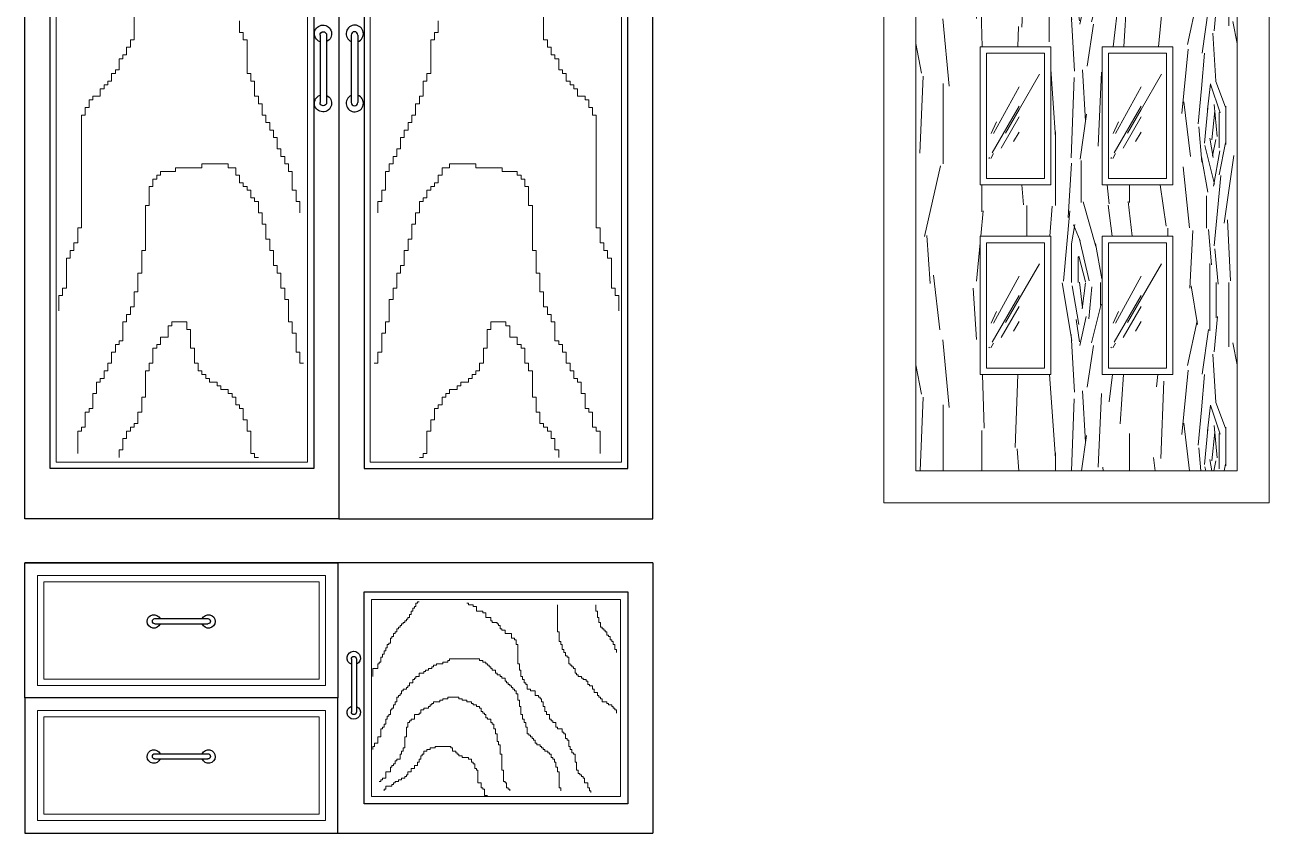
# Model space of a CAD drawing. Header units: millimetres. Extents: x -37049 to 129367, y 25385 to 90033.
# Drawn here: x 41102 to 43040, y 39528 to 40787 of the extents above; entities that cross this region are included whole.
import ezdxf

# ---------------------------------------------------------------- set-up
doc = ezdxf.new("R2010")
doc.units = ezdxf.units.MM
doc.header["$MEASUREMENT"] = 0
for name, color, linetype, lineweight in [('NBONG', 253, 'Continuous', 5), ('NCUA', 4, 'Continuous', 20), ('NCUAKHBAO', 191, 'Continuous', 18), ('NCUAMANH', 32, 'Continuous', 9), ('NKT', 9, 'Continuous', 0), ('NMANH2', 35, 'Continuous', 9), ('NMANH3', 25, 'Continuous', 9), ('NSMANH1', 44, 'Continuous', 5), ('NTHAY1', 61, 'Continuous', 25), ('NTHAY2', 51, 'Continuous', 25)]:
    doc.layers.add(name, color=color, linetype=linetype, lineweight=lineweight)

# ---------------------------------------------------------------- blocks, each defined once
blk = doc.blocks.new('A$C59837BF3')
at = {"layer": 'NTHAY2'}
for p, q in [((38.1, 581.9), (38.1, 70.4)), ((88.1, 581.9), (88.1, 70.4))]:
    blk.add_line(p, q, dxfattribs=at)
for centre, radius, start, end in [((64.9, 591.9), 65, 290.92042, 245.65941), ((63.1, 581.9), 25, 0, 180), ((64.9, 64.9), 65, 114.34059, 69.07958), ((63.1, 70.4), 25, 180, 0)]:
    blk.add_arc(centre, radius, start, end, dxfattribs=at)
blk = doc.blocks.new('A$C638607B3')
at = {"layer": 'NBONG', "ltscale": 0.75}
for p, q in [((167.5, 271.3), (279.7, 465.7)), ((25, 137.7), (167.5, 397)), ((18.4, 31.8), (167.5, 290.1)), ((67.8, 57.4), (167.5, 230)), ((92.1, 140.8), (167.5, 271.3)), ((13.1, 137.7), (42.9, 201.8)), ((137.2, 93.2), (167.5, 145.6)), ((0, 0), (2.9, 5)), ((10.8, 0), (26.5, 27.1))]:
    blk.add_line(p, q, dxfattribs=at)

msp = doc.modelspace()

# ---------------------------------------------------------------- hatches: boundary and pattern name
at = {"layer": 'NSMANH1', "lineweight": 0}
h = msp.add_hatch(dxfattribs=at)
h.set_pattern_fill('WOOD8', color=256, scale=500, angle=90, style=0, pattern_type=2)
h.set_pattern_definition([(79.6952, (-818050.92, -524962.584), (499.9974378, 3000.0004804), [55.9015, -5534.268]), (90, (-818040.9, -524907.6), (-500, 500), [55, -445]), (108.4349, (-818040.92, -524852.58), (-499.999202, 1000.000217), [47.434, -1533.7045]), (262.875, (-818055.92, -524807.584), (499.999141, 3500.00019), [40.3115, -3990.8175]), (264.8056, (-818060.92, -524847.584), (499.9976123, 5000.000335), [55.227, -5467.4535]), (284.0362, (-818065.92, -524902.58), (499.999029, -1500.000273), [61.8465, -1999.706]), (99.4623, (-818050.92, -524922.58), (-499.9990696, 2500.000387), [30.414, -3010.9675]), (83.6598, (-818055.92, -524892.584), (-500.0007895, -3999.9997013), [45.277, -4482.4155]), (275.7106, (-818050.92, -524847.584), (500.0006573, -4499.9997117), [50.2495, -4974.6885]), (258.6901, (-818045.92, -524897.58), (499.998816, 2000.000376), [25.495, -2524.0145]), (84.8056, (-818045.92, -525007.584), (-499.9976123, -5000.000335), [55.227, -5467.4535]), (78.6901, (-818040.92, -524952.58), (-499.998816, -2000.000376), [50.99, -2498.5195]), (90, (-818030.9, -524902.6), (-500, 500), [60, -440]), (110.556, (-818030.92, -524842.584), (-999.9979982, 2500.0009223), [42.72, -4229.282]), (93.8141, (-818045.918, -524802.584), (-500.003062, 6999.9996707), [75.1665, -7441.4815]), (84.8056, (-818050.92, -524727.584), (-499.9976123, -5000.000335), [55.227, -5467.4535]), (90, (-818045.9, -524672.6), (-500, 500), [55, -445]), (95.1944, (-818045.92, -525117.584), (-499.9976123, 5000.000335), [55.227, -5467.4535]), (84.8056, (-818050.92, -525062.584), (-499.9976123, -5000.000335), [55.227, -5467.4535]), (90, (-818055.9, -525117.6), (-500, 500), [30, -470]), (95.1944, (-818055.92, -525087.584), (-499.9976123, 5000.000335), [55.227, -5467.4535]), (90, (-818060.9, -525032.6), (-500, 500), [50, -450]), (100.3048, (-818060.92, -524982.584), (499.9974378, -3000.0004804), [55.9015, -5534.268]), (95.1944, (-818070.92, -524927.584), (-499.9976123, 5000.000335), [55.227, -5467.4535]), (84.8056, (-818075.92, -524872.584), (-499.9976123, -5000.000335), [55.227, -5467.4535]), (84.8056, (-818070.92, -524817.584), (-499.9976123, -5000.000335), [55.227, -5467.4535]), (81.8699, (-818065.92, -524762.584), (-499.999678, -2999.999888), [70.7105, -3464.823]), (90, (-818055.9, -524692.6), (-500, 500), [75, -425]), (77.4712, (-817755.92, -524712.584), (499.9998015, 2500.0001602), [46.0975, -4563.6745]), (84.2894, (-817745.92, -524667.584), (-500.0006573, -4499.9997117), [50.2495, -4974.6885]), (98.1301, (-817755.92, -524712.584), (-499.999678, 2999.999888), [35.3555, -3500.1785]), (99.4623, (-817760.92, -524677.58), (-499.9990696, 2500.000387), [60.8275, -2980.5535]), (90, (-817770.9, -525117.6), (-500, 500), [60, -440]), (80.5377, (-817770.92, -525057.58), (-499.9990696, -2500.000387), [30.414, -3010.9675]), (291.8014, (-817765.92, -525027.58), (-499.999955, 1500.0001365), [26.926, -2665.6565]), (282.9946, (-817755.92, -525052.584), (-999.9987888, 4500.0003839), [66.7085, -6604.1235]), (82.875, (-817755.92, -524657.584), (-499.999141, -3500.00019), [40.3115, -3990.8175]), (97.125, (-817755.92, -524657.584), (-499.999141, 3500.00019), [40.3115, -3990.8175]), (90, (-817760.9, -525117.6), (-500, 500), [40, -460]), (284.0362, (-817760.92, -525077.58), (499.999029, -1500.000273), [41.231, -2020.322]), (86.6335, (-817775.918, -525007.584), (-500.0054817, -7999.999661), [85.147, -8429.5465]), (87.7094, (-817770.918, -524922.584), (-499.99787656, -12000.0000646), [125.1, -12384.896]), (93.1798, (-817765.918, -524797.584), (-499.9955212, 8500.00025135), [90.139, -8923.7395]), (99.4623, (-817770.92, -524707.58), (-499.9990696, 2500.000387), [91.2415, -2950.14]), (100.3048, (-817725.92, -525117.584), (499.9974378, -3000.0004804), [55.9015, -5534.268]), (105.9454, (-817735.92, -525062.584), (499.9999446, -2000.0000633), [72.801, -3567.254]), (90, (-817755.9, -524992.6), (-500, 500), [65, -435]), (81.8699, (-817755.92, -524927.584), (-499.999678, -2999.999888), [70.7105, -3464.823]), (93.5763, (-817745.918, -524857.584), (-499.9953587, 7500.0003272), [80.156, -7935.4535]), (81.2538, (-817750.92, -524777.584), (500.0020985, 3499.9996682), [65.7645, -6510.7085]), (75.9638, (-817740.92, -524712.58), (-499.999029, -1500.000273), [61.8465, -1999.706]), (90, (-817725.9, -524652.6), (-500, 500), [35, -465]), (264.8056, (-817775.92, -525007.584), (499.9976123, 5000.000335), [110.4535, -5412.227]), (85.2364, (-817805.92, -525117.584), (-499.9957663, -5500.0004732), [120.416, -5900.3815]), (90, (-817795.9, -524997.6), (-500, 500), [115, -385]), (94.0856, (-817795.918, -524882.584), (-499.9980662, 6500.0000745), [140.3565, -6877.4775]), (90, (-817805.9, -524742.6), (-500, 500), [125, -375]), (97.125, (-817700.92, -525117.584), (-499.999141, 3500.00019), [120.934, -3910.195]), (96.3402, (-817715.92, -524997.584), (-500.0007895, 3999.9997013), [90.554, -4437.1385]), (87.5104, (-817725.918, -524907.584), (-500.00893264, -10999.99973985), [115.1085, -11395.756]), (83.4802, (-817720.918, -524792.584), (-1499.99976262, -12999.99989544), [176.139, -17437.776]), (93.0128, (-818025.918, -525117.584), (-500.00205244, 9000.00000585), [95.1315, -9418.0175]), (81.8699, (-818030.92, -525022.584), (-499.999678, -2999.999888), [106.066, -3429.468]), (87.6141, (-818015.918, -524917.584), (-499.9913853, -11500.00026194), [120.104, -11890.308]), (100.6197, (-818010.918, -524797.584), (1000.0040416, -5499.9992023), [81.394, -8058.016]), (90, (-818025.9, -524717.6), (-500, 500), [100, -400]), (86.8202, (-818085.918, -525117.584), (-499.9955212, -8500.00025135), [90.139, -8923.7395]), (96.009, (-818080.918, -525027.584), (499.99965874, -4999.99987545), [95.525, -9456.9615]), (96.7098, (-818090.918, -524932.584), (499.9969406, -4500.0004989), [85.586, -8473.035]), (84.2894, (-818100.92, -524847.584), (-500.0006573, -4499.9997117), [100.499, -4924.439]), (77.9052, (-818090.918, -524747.584), (-1000.0033667, -4499.9993008), [71.589, -7087.3215]), (99.4623, (-818075.92, -524677.58), (-499.9990696, 2500.000387), [60.8275, -2980.5535]), (93.8141, (-817990.918, -525117.584), (-500.003062, 6999.9996707), [75.1665, -7441.4815]), (77.1957, (-817995.918, -525042.584), (-1500.00369384, -6499.99892344), [112.805, -11167.709]), (90, (-817970.9, -524932.6), (-500, 500), [125, -375]), (95.4403, (-817970.918, -524807.584), (499.9966856, -5500.0001561), [105.475, -10442.0365]), (96.7098, (-817980.918, -524702.584), (499.9969406, -4500.0004989), [85.586, -8473.035]), (90, (-818120.9, -525117.6), (-500, 500), [85, -415]), (98.1301, (-818120.92, -525032.584), (-499.999678, 2999.999888), [141.4215, -3394.1125]), (87.6141, (-818140.918, -524892.584), (-499.9913853, -11500.00026194), [120.104, -11890.308]), (84.4725, (-818135.918, -524772.584), (999.99268983, 10500.0008597), [155.724, -15416.6875]), (96.8428, (-817665.918, -525117.584), (1000.00399896, -8499.99968274), [125.897, -12463.7815]), (90, (-817680.9, -524992.6), (-500, 500), [140, -360]), (86.3478, (-817680.918, -524852.584), (-999.99364926, -15500.00047111), [235.478, -23312.3455]), (90, (-817840.9, -525117.6), (-500, 500), [120, -380]), (94.7636, (-817840.92, -524997.584), (-499.9957663, 5500.0004732), [120.416, -5900.3815]), (88.1524, (-817850.918, -524877.584), (-499.99716989, -15000.00023215), [155.0805, -15352.982]), (87.2737, (-817845.918, -524722.584), (-499.99800886, -10000.0001475), [105.119, -10406.779]), (84.8056, (-817920.92, -525117.584), (-499.9976123, -5000.000335), [110.4535, -5412.227]), (90, (-817910.9, -525007.6), (-500, 500), [160, -340]), (91.9092, (-817910.918, -524847.584), (-500.01212054, 14499.9995158), [150.0835, -14858.2475]), (93.5763, (-817915.918, -524697.584), (-499.9953587, 7500.0003272), [80.156, -7935.4535])])
h.paths.add_polyline_path([(42489.6, 41492.3), (42489.6, 40092.5), (42989.6, 40092.5), (42989.6, 41492.3)])
h.paths.add_polyline_path([(42889.6, 41342.3), (42889.6, 41127.3), (42779.6, 41127.3), (42779.6, 41342.3)], flags=16)
h.paths.add_polyline_path([(42699.6, 41342.3), (42699.6, 41127.3), (42589.6, 41127.3), (42589.6, 41342.3)], flags=16)
h.paths.add_polyline_path([(42889.6, 41047.3), (42889.6, 40832.3), (42779.6, 40832.3), (42779.6, 41047.3)], flags=16)
h.paths.add_polyline_path([(42699.6, 41047.3), (42699.6, 40832.3), (42589.6, 40832.3), (42589.6, 41047.3)], flags=16)
h.paths.add_polyline_path([(42889.6, 40752.5), (42889.6, 40537.5), (42779.6, 40537.5), (42779.6, 40752.5)], flags=16)
h.paths.add_polyline_path([(42699.6, 40752.5), (42699.6, 40537.5), (42589.6, 40537.5), (42589.6, 40752.5)], flags=16)
h.paths.add_polyline_path([(42889.6, 40457.5), (42889.6, 40242.5), (42779.6, 40242.5), (42779.6, 40457.5)], flags=16)
h.paths.add_polyline_path([(42699.6, 40457.5), (42699.6, 40242.5), (42589.6, 40242.5), (42589.6, 40457.5)], flags=16)

# ---------------------------------------------------------------- linework, layer by layer
at = {"layer": 'NCUA'}
for points in [[(42989.6, 40092.5), (42489.6, 40092.5), (42489.6, 41492.3), (42989.6, 41492.3), (42989.6, 40092.5)], [(42699.6, 40752.5), (42589.6, 40752.5), (42589.6, 40537.5), (42699.6, 40537.5)], [(42889.6, 40752.5), (42779.6, 40752.5), (42779.6, 40537.5), (42889.6, 40537.5)], [(42699.6, 40457.5), (42589.6, 40457.5), (42589.6, 40242.5), (42699.6, 40242.5)], [(42889.6, 40457.5), (42779.6, 40457.5), (42779.6, 40242.5), (42889.6, 40242.5)]]:
    msp.add_lwpolyline(points, close=True, dxfattribs=at)
at = {"layer": 'NCUAKHBAO'}
msp.add_lwpolyline([(43039.6, 41992.3), (42439.6, 41992.3), (42439.6, 40042.5), (43039.6, 40042.5)], close=True, dxfattribs=at)
at = {"layer": 'NCUAMANH'}
for points in [[(42689.6, 40742.5), (42599.6, 40742.5), (42599.6, 40547.5), (42689.6, 40547.5)], [(42879.6, 40742.5), (42789.6, 40742.5), (42789.6, 40547.5), (42879.6, 40547.5)], [(42689.6, 40447.5), (42599.6, 40447.5), (42599.6, 40252.5), (42689.6, 40252.5)], [(42879.6, 40447.5), (42789.6, 40447.5), (42789.6, 40252.5), (42879.6, 40252.5)]]:
    msp.add_lwpolyline(points, close=True, dxfattribs=at)
at = {"layer": 'NMANH2'}
for points in [[(41150.9, 41299.4), (41542.1, 41299.4), (41542.1, 40105.7), (41150.9, 40105.7)], [(42031.1, 41299.4), (41639.9, 41299.4), (41639.9, 40105.7), (42031.1, 40105.7)], [(41121.6, 39929.6), (41570, 39929.6), (41570, 39758.4), (41121.6, 39758.4)], [(41131.4, 39919.8), (41560.2, 39919.8), (41560.2, 39768.2), (41131.4, 39768.2)], [(41121.6, 39548), (41570, 39548), (41570, 39719.2), (41121.6, 39719.2)], [(41131.4, 39557.8), (41560.2, 39557.8), (41560.2, 39709.5), (41131.4, 39709.5)]]:
    msp.add_lwpolyline(points, close=True, dxfattribs=at)
at = {"layer": 'NMANH3', "elevation": -22}
msp.add_lwpolyline([(41641.7, 39892.3), (42029.4, 39892.3), (42029.4, 39585.4), (41641.7, 39585.4)], close=True, dxfattribs=at)
at = {"layer": 'NSMANH1', "color": 147, "lineweight": 0}
for points in [[(41154.9, 40341.7), (41154.9, 40365.2), (41160.8, 40365.2), (41160.8, 40376.8), (41166.6, 40376.8), (41166.6, 40423.7), (41172.5, 40423.7), (41172.5, 40435.4), (41178.4, 40435.4), (41178.4, 40447.2), (41184.3, 40447.2), (41184.3, 40470.6), (41190.1, 40470.6), (41190.1, 40646.2), (41196, 40646.2), (41196, 40657.9), (41201.9, 40657.9), (41201.9, 40669.7), (41207.6, 40669.7), (41207.6, 40675.5), (41219.4, 40675.5), (41219.4, 40687.2), (41225.3, 40687.2), (41225.3, 40693.1), (41231.1, 40693.1), (41231.1, 40698.9), (41237, 40698.9), (41237, 40710.7), (41242.9, 40710.7), (41242.9, 40716.5), (41248.7, 40716.5), (41248.7, 40734), (41254.6, 40734), (41254.6, 40739.9), (41260.5, 40739.9), (41260.5, 40751.7), (41266.3, 40751.7), (41266.3, 40763.3), (41272.2, 40763.3), (41272.2, 40798.4)], [(41436.3, 40792.7), (41436.3, 40775), (41442.2, 40775), (41442.2, 40763.3), (41448, 40763.3), (41448, 40710.7), (41453.9, 40710.7), (41453.9, 40698.9), (41459.8, 40698.9), (41459.8, 40675.5), (41465.6, 40675.5), (41465.6, 40663.8), (41471.5, 40663.8), (41471.5, 40646.2), (41477.4, 40646.2), (41477.4, 40634.5), (41483.3, 40634.5), (41483.3, 40622.8), (41489.1, 40622.8), (41489.1, 40611.1), (41494.9, 40611.1), (41494.9, 40593.5), (41500.8, 40593.5), (41500.8, 40581.8), (41506.6, 40581.8), (41506.6, 40570.1), (41512.5, 40570.1), (41512.5, 40558.4), (41518.4, 40558.4), (41518.4, 40529.1), (41524.3, 40529.1), (41524.3, 40511.6), (41530.1, 40511.6), (41530.1, 40493.9)], [(41745.8, 40792.7), (41745.8, 40775), (41739.9, 40775), (41739.9, 40763.3), (41734, 40763.3), (41734, 40710.7), (41728.2, 40710.7), (41728.2, 40698.9), (41722.3, 40698.9), (41722.3, 40675.5), (41716.4, 40675.5), (41716.4, 40663.8), (41710.5, 40663.8), (41710.5, 40646.2), (41704.7, 40646.2), (41704.7, 40634.5), (41698.8, 40634.5), (41698.8, 40622.8), (41692.9, 40622.8), (41692.9, 40611.1), (41687.2, 40611.1), (41687.2, 40593.5), (41681.3, 40593.5), (41681.3, 40581.8), (41675.4, 40581.8), (41675.4, 40570.1), (41669.5, 40570.1), (41669.5, 40558.4), (41663.7, 40558.4), (41663.7, 40529.1), (41657.8, 40529.1), (41657.8, 40511.6), (41651.9, 40511.6), (41651.9, 40493.9)], [(42027.1, 40341.7), (42027.1, 40365.2), (42021.3, 40365.2), (42021.3, 40376.8), (42015.4, 40376.8), (42015.4, 40423.7), (42009.5, 40423.7), (42009.5, 40435.4), (42003.7, 40435.4), (42003.7, 40447.2), (41997.8, 40447.2), (41997.8, 40470.6), (41991.9, 40470.6), (41991.9, 40646.2), (41986.1, 40646.2), (41986.1, 40657.9), (41980.2, 40657.9), (41980.2, 40669.7), (41974.4, 40669.7), (41974.4, 40675.5), (41962.7, 40675.5), (41962.7, 40687.2), (41956.8, 40687.2), (41956.8, 40693.1), (41950.9, 40693.1), (41950.9, 40698.9), (41945.1, 40698.9), (41945.1, 40710.7), (41939.2, 40710.7), (41939.2, 40716.5), (41933.3, 40716.5), (41933.3, 40734), (41927.5, 40734), (41927.5, 40739.9), (41921.6, 40739.9), (41921.6, 40751.7), (41915.7, 40751.7), (41915.7, 40763.3), (41909.8, 40763.3), (41909.8, 40798.4)], [(41184.3, 40119.2), (41184.3, 40154.3), (41190.1, 40154.3), (41190.1, 40160.2), (41196, 40160.2), (41196, 40183.7), (41201.9, 40183.7), (41201.9, 40189.5), (41207.6, 40189.5), (41207.6, 40213), (41213.5, 40213), (41213.5, 40230.5), (41219.4, 40230.5), (41219.4, 40236.3), (41225.3, 40236.3), (41225.3, 40248.1), (41231.1, 40248.1), (41231.1, 40259.8), (41237, 40259.8), (41237, 40277.3), (41242.9, 40277.3), (41242.9, 40289.1), (41248.7, 40289.1), (41248.7, 40294.9), (41254.6, 40294.9), (41254.6, 40324.2), (41260.5, 40324.2), (41260.5, 40335.9), (41266.3, 40335.9), (41266.3, 40347.6), (41272.2, 40347.6), (41272.2, 40371.1), (41278, 40371.1), (41278, 40400.3), (41283.9, 40400.3), (41283.9, 40435.4), (41289.7, 40435.4), (41289.7, 40505.7), (41295.6, 40505.7), (41295.6, 40534.9), (41301.5, 40534.9), (41301.5, 40546.7), (41307.3, 40546.7), (41307.3, 40552.6), (41313.2, 40552.6), (41313.2, 40558.4), (41336.7, 40558.4), (41336.7, 40564.3), (41377.7, 40564.3), (41377.7, 40570.1), (41418.8, 40570.1), (41418.8, 40564.3), (41430.4, 40564.3), (41430.4, 40552.6), (41436.3, 40552.6), (41436.3, 40540.8), (41442.2, 40540.8), (41442.2, 40534.9), (41448, 40534.9), (41448, 40529.1), (41453.9, 40529.1), (41453.9, 40517.4), (41459.8, 40517.4), (41459.8, 40511.6), (41465.6, 40511.6), (41465.6, 40493.9), (41471.5, 40493.9), (41471.5, 40476.4), (41477.4, 40476.4), (41477.4, 40453), (41483.3, 40453), (41483.3, 40435.4), (41489.1, 40435.4), (41489.1, 40412.1), (41494.9, 40412.1), (41494.9, 40400.3), (41500.8, 40400.3), (41500.8, 40376.8), (41506.6, 40376.8), (41506.6, 40359.3), (41512.5, 40359.3), (41512.5, 40324.2), (41518.4, 40324.2), (41518.4, 40306.6), (41524.3, 40306.6), (41524.3, 40277.3), (41530.1, 40277.3), (41530.1, 40259.8), (41536, 40259.8)], [(41997.8, 40119.2), (41997.8, 40154.3), (41991.9, 40154.3), (41991.9, 40160.2), (41986.1, 40160.2), (41986.1, 40183.7), (41980.2, 40183.7), (41980.2, 40189.5), (41974.4, 40189.5), (41974.4, 40213), (41968.5, 40213), (41968.5, 40230.5), (41962.7, 40230.5), (41962.7, 40236.3), (41956.8, 40236.3), (41956.8, 40248.1), (41950.9, 40248.1), (41950.9, 40259.8), (41945.1, 40259.8), (41945.1, 40277.3), (41939.2, 40277.3), (41939.2, 40289.1), (41933.3, 40289.1), (41933.3, 40294.9), (41927.5, 40294.9), (41927.5, 40324.2), (41921.6, 40324.2), (41921.6, 40335.9), (41915.7, 40335.9), (41915.7, 40347.6), (41909.8, 40347.6), (41909.8, 40371.1), (41904.1, 40371.1), (41904.1, 40400.3), (41898.2, 40400.3), (41898.2, 40435.4), (41892.3, 40435.4), (41892.3, 40505.7), (41886.5, 40505.7), (41886.5, 40534.9), (41880.6, 40534.9), (41880.6, 40546.7), (41874.7, 40546.7), (41874.7, 40552.6), (41868.8, 40552.6), (41868.8, 40558.4), (41845.4, 40558.4), (41845.4, 40564.3), (41804.4, 40564.3), (41804.4, 40570.1), (41763.3, 40570.1), (41763.3, 40564.3), (41751.6, 40564.3), (41751.6, 40552.6), (41745.8, 40552.6), (41745.8, 40540.8), (41739.9, 40540.8), (41739.9, 40534.9), (41734, 40534.9), (41734, 40529.1), (41728.2, 40529.1), (41728.2, 40517.4), (41722.3, 40517.4), (41722.3, 40511.6), (41716.4, 40511.6), (41716.4, 40493.9), (41710.5, 40493.9), (41710.5, 40476.4), (41704.7, 40476.4), (41704.7, 40453), (41698.8, 40453), (41698.8, 40435.4), (41692.9, 40435.4), (41692.9, 40412.1), (41687.2, 40412.1), (41687.2, 40400.3), (41681.3, 40400.3), (41681.3, 40376.8), (41675.4, 40376.8), (41675.4, 40359.3), (41669.5, 40359.3), (41669.5, 40324.2), (41663.7, 40324.2), (41663.7, 40306.6), (41657.8, 40306.6), (41657.8, 40277.3), (41651.9, 40277.3), (41651.9, 40259.8), (41646.1, 40259.8)], [(41248.7, 40113.3), (41248.7, 40125.1), (41254.6, 40125.1), (41254.6, 40142.7), (41260.5, 40142.7), (41260.5, 40154.3), (41266.3, 40154.3), (41266.3, 40160.2), (41272.2, 40160.2), (41272.2, 40166.1), (41278, 40166.1), (41278, 40183.7), (41283.9, 40183.7), (41283.9, 40207.1), (41289.7, 40207.1), (41289.7, 40248.1), (41295.6, 40248.1), (41295.6, 40259.8), (41301.5, 40259.8), (41301.5, 40283.2), (41307.3, 40283.2), (41307.3, 40289.1), (41313.2, 40289.1), (41313.2, 40300.7), (41325, 40300.7), (41325, 40318.3), (41330.8, 40318.3), (41330.8, 40324.2), (41354.2, 40324.2), (41354.2, 40312.5), (41360.1, 40312.5), (41360.1, 40283.2), (41365.9, 40283.2), (41365.9, 40259.8), (41371.8, 40259.8), (41371.8, 40248.1), (41377.7, 40248.1), (41377.7, 40242.2), (41383.6, 40242.2), (41383.6, 40236.3), (41389.4, 40236.3), (41389.4, 40230.5), (41401.2, 40230.5), (41401.2, 40224.6), (41407, 40224.6), (41407, 40218.8), (41418.8, 40218.8), (41418.8, 40213), (41424.6, 40213), (41424.6, 40207.1), (41430.4, 40207.1), (41430.4, 40195.3), (41436.3, 40195.3), (41436.3, 40189.5), (41442.2, 40189.5), (41442.2, 40172), (41448, 40172), (41448, 40154.3), (41453.9, 40154.3), (41453.9, 40119.2), (41459.8, 40119.2), (41459.8, 40113.3), (41465.6, 40113.3)], [(41933.3, 40113.3), (41933.3, 40125.1), (41927.5, 40125.1), (41927.5, 40142.7), (41921.6, 40142.7), (41921.6, 40154.3), (41915.7, 40154.3), (41915.7, 40160.2), (41909.8, 40160.2), (41909.8, 40166.1), (41904.1, 40166.1), (41904.1, 40183.7), (41898.2, 40183.7), (41898.2, 40207.1), (41892.3, 40207.1), (41892.3, 40248.1), (41886.5, 40248.1), (41886.5, 40259.8), (41880.6, 40259.8), (41880.6, 40283.2), (41874.7, 40283.2), (41874.7, 40289.1), (41868.8, 40289.1), (41868.8, 40300.7), (41857.1, 40300.7), (41857.1, 40318.3), (41851.2, 40318.3), (41851.2, 40324.2), (41827.8, 40324.2), (41827.8, 40312.5), (41822, 40312.5), (41822, 40283.2), (41816.1, 40283.2), (41816.1, 40259.8), (41810.2, 40259.8), (41810.2, 40248.1), (41804.4, 40248.1), (41804.4, 40242.2), (41798.5, 40242.2), (41798.5, 40236.3), (41792.6, 40236.3), (41792.6, 40230.5), (41780.9, 40230.5), (41780.9, 40224.6), (41775, 40224.6), (41775, 40218.8), (41763.3, 40218.8), (41763.3, 40213), (41757.5, 40213), (41757.5, 40207.1), (41751.6, 40207.1), (41751.6, 40195.3), (41745.8, 40195.3), (41745.8, 40189.5), (41739.9, 40189.5), (41739.9, 40172), (41734, 40172), (41734, 40154.3), (41728.2, 40154.3), (41728.2, 40119.2), (41722.3, 40119.2), (41722.3, 40113.3), (41716.4, 40113.3)], [(41644, 39772.4), (41644, 39784.8), (41651.4, 39784.8), (41651.4, 39792.2), (41653.9, 39792.2), (41653.9, 39794.7), (41656.4, 39794.7), (41656.4, 39802.1), (41658.9, 39802.1), (41658.9, 39807), (41661.3, 39807), (41661.3, 39812), (41663.9, 39812), (41663.9, 39817), (41666.3, 39817), (41666.3, 39821.9), (41668.8, 39821.9), (41668.8, 39824.3), (41671.3, 39824.3), (41671.3, 39831.8), (41673.7, 39831.8), (41673.7, 39834.3), (41676.2, 39834.3), (41676.2, 39839.2), (41678.7, 39839.2), (41678.7, 39841.7), (41681.2, 39841.7), (41681.2, 39846.6), (41683.6, 39846.6), (41683.6, 39849.1), (41686.2, 39849.1), (41686.2, 39851.6), (41688.6, 39851.6), (41688.6, 39854.1), (41691.1, 39854.1), (41691.1, 39856.5), (41693.6, 39856.5), (41693.6, 39859.1), (41696.1, 39859.1), (41696.1, 39861.5), (41698.5, 39861.5), (41698.5, 39864), (41701, 39864), (41701, 39868.9), (41703.5, 39868.9), (41703.5, 39873.8), (41705.9, 39873.8), (41705.9, 39878.8), (41708.5, 39878.8), (41708.5, 39881.3), (41710.9, 39881.3), (41710.9, 39886.3), (41713.4, 39886.3), (41713.4, 39888.7), (41715.9, 39888.7)], [(41790.3, 39886.3), (41792.7, 39886.3), (41792.7, 39883.8), (41800.2, 39883.8), (41800.2, 39881.3), (41805.1, 39881.3), (41805.1, 39873.8), (41815, 39873.8), (41815, 39871.4), (41820, 39871.4), (41820, 39864), (41827.5, 39864), (41827.5, 39859.1), (41829.9, 39859.1), (41829.9, 39856.5), (41837.3, 39856.5), (41837.3, 39854.1), (41839.8, 39854.1), (41839.8, 39851.6), (41842.3, 39851.6), (41842.3, 39846.6), (41844.8, 39846.6), (41844.8, 39844.2), (41849.8, 39844.2), (41849.8, 39839.2), (41859.6, 39839.2), (41859.6, 39831.8), (41864.5, 39831.8), (41864.5, 39829.3), (41867.1, 39829.3), (41867.1, 39821.9), (41869.5, 39821.9), (41869.5, 39792.2), (41872, 39792.2), (41872, 39782.3), (41874.5, 39782.3), (41874.5, 39772.4), (41877, 39772.4), (41877, 39767.5), (41879.4, 39767.5), (41879.4, 39762.5), (41882, 39762.5), (41882, 39760), (41884.4, 39760), (41884.4, 39752.6), (41889.4, 39752.6), (41889.4, 39750.1), (41896.8, 39750.1), (41896.8, 39742.7), (41901.7, 39742.7), (41901.7, 39740.2), (41904.3, 39740.2), (41904.3, 39737.7), (41906.7, 39737.7), (41906.7, 39732.8), (41909.2, 39732.8), (41909.2, 39725.3), (41911.7, 39725.3), (41911.7, 39718), (41914.1, 39718), (41914.1, 39713), (41919.1, 39713), (41919.1, 39705.6), (41921.6, 39705.6), (41921.6, 39703.1), (41924, 39703.1), (41924, 39700.6), (41929, 39700.6), (41929, 39693.2), (41931.5, 39693.2), (41931.5, 39690.7), (41938.9, 39690.7), (41938.9, 39685.8), (41941.4, 39685.8), (41941.4, 39683.2), (41943.9, 39683.2), (41943.9, 39675.8), (41946.3, 39675.8), (41946.3, 39673.4), (41948.9, 39673.4), (41948.9, 39663.5), (41951.3, 39663.5), (41951.3, 39658.5), (41953.8, 39658.5), (41953.8, 39653.6), (41956.3, 39653.6), (41956.3, 39651.1), (41958.8, 39651.1), (41958.8, 39638.7), (41961.2, 39638.7), (41961.2, 39626.3), (41963.7, 39626.3), (41963.7, 39621.4), (41966.2, 39621.4), (41966.2, 39619), (41968.6, 39619), (41968.6, 39616.4), (41971.2, 39616.4), (41971.2, 39614), (41973.6, 39614), (41973.6, 39606.5), (41978.6, 39606.5), (41978.6, 39599.1), (41981.1, 39599.1), (41981.1, 39594.2), (41983.5, 39594.2), (41983.5, 39591.7)], [(41931.5, 39883.8), (41931.5, 39841.7), (41934, 39841.7), (41934, 39826.9), (41936.5, 39826.9), (41936.5, 39821.9), (41938.9, 39821.9), (41938.9, 39814.4), (41941.4, 39814.4), (41941.4, 39809.6), (41943.9, 39809.6), (41943.9, 39804.6), (41946.3, 39804.6), (41946.3, 39802.1), (41948.9, 39802.1), (41948.9, 39792.2), (41951.3, 39792.2), (41951.3, 39789.7), (41953.8, 39789.7), (41953.8, 39787.2), (41956.3, 39787.2), (41956.3, 39784.8), (41958.8, 39784.8), (41958.8, 39777.4), (41961.2, 39777.4), (41961.2, 39774.8), (41963.7, 39774.8), (41963.7, 39772.4), (41968.6, 39772.4), (41968.6, 39769.9), (41971.2, 39769.9), (41971.2, 39767.5), (41976.1, 39767.5), (41976.1, 39764.9), (41978.6, 39764.9), (41978.6, 39760), (41981.1, 39760), (41981.1, 39757.5), (41986.1, 39757.5), (41986.1, 39752.6), (41988.5, 39752.6), (41988.5, 39747.6), (41993.5, 39747.6), (41993.5, 39742.7), (41995.9, 39742.7), (41995.9, 39740.2), (41998.4, 39740.2), (41998.4, 39737.7), (42000.9, 39737.7), (42000.9, 39732.8), (42008.4, 39732.8), (42008.4, 39730.3), (42010.8, 39730.3), (42010.8, 39727.9), (42015.8, 39727.9), (42015.8, 39725.3), (42018.2, 39725.3), (42018.2, 39722.9), (42020.7, 39722.9), (42020.7, 39720.4), (42023.2, 39720.4), (42023.2, 39715.4)], [(41990.9, 39883.8), (41990.9, 39873.8), (41993.5, 39873.8), (41993.5, 39864), (41995.9, 39864), (41995.9, 39856.5), (41998.4, 39856.5), (41998.4, 39849.1), (42000.9, 39849.1), (42000.9, 39846.6), (42003.4, 39846.6), (42003.4, 39844.2), (42005.8, 39844.2), (42005.8, 39841.7), (42008.4, 39841.7), (42008.4, 39836.8), (42010.8, 39836.8), (42010.8, 39834.3), (42013.3, 39834.3), (42013.3, 39829.3), (42015.8, 39829.3), (42015.8, 39826.9), (42018.2, 39826.9), (42018.2, 39821.9), (42020.7, 39821.9), (42020.7, 39814.4), (42023.2, 39814.4), (42023.2, 39809.6)], [(41644, 39658.5), (41644, 39663.5), (41646.5, 39663.5), (41646.5, 39668.5), (41651.4, 39668.5), (41651.4, 39678.4), (41656.4, 39678.4), (41656.4, 39690.7), (41658.9, 39690.7), (41658.9, 39693.2), (41661.3, 39693.2), (41661.3, 39698.1), (41663.9, 39698.1), (41663.9, 39705.6), (41666.3, 39705.6), (41666.3, 39710.5), (41668.8, 39710.5), (41668.8, 39713), (41671.3, 39713), (41671.3, 39720.4), (41673.7, 39720.4), (41673.7, 39722.9), (41676.2, 39722.9), (41676.2, 39727.9), (41678.7, 39727.9), (41678.7, 39732.8), (41681.2, 39732.8), (41681.2, 39740.2), (41683.6, 39740.2), (41683.6, 39742.7), (41686.2, 39742.7), (41686.2, 39745.2), (41688.6, 39745.2), (41688.6, 39750.1), (41691.1, 39750.1), (41691.1, 39752.6), (41696.1, 39752.6), (41696.1, 39755.1), (41698.5, 39755.1), (41698.5, 39757.5), (41701, 39757.5), (41701, 39762.5), (41705.9, 39762.5), (41705.9, 39767.5), (41708.5, 39767.5), (41708.5, 39769.9), (41710.9, 39769.9), (41710.9, 39772.4), (41715.9, 39772.4), (41715.9, 39777.4), (41723.4, 39777.4), (41723.4, 39779.8), (41725.8, 39779.8), (41725.8, 39782.3), (41730.8, 39782.3), (41730.8, 39784.8), (41735.7, 39784.8), (41735.7, 39787.2), (41738.2, 39787.2), (41738.2, 39789.7), (41743.1, 39789.7), (41743.1, 39792.2), (41753.1, 39792.2), (41753.1, 39794.7), (41760.5, 39794.7), (41760.5, 39797.1), (41763, 39797.1), (41763, 39799.6), (41810, 39799.6), (41810, 39797.1), (41815, 39797.1), (41815, 39794.7), (41820, 39794.7), (41820, 39792.2), (41822.5, 39792.2), (41822.5, 39789.7), (41824.9, 39789.7), (41824.9, 39787.2), (41827.5, 39787.2), (41827.5, 39784.8), (41829.9, 39784.8), (41829.9, 39782.3), (41834.9, 39782.3), (41834.9, 39777.4), (41837.3, 39777.4), (41837.3, 39774.8), (41842.3, 39774.8), (41842.3, 39772.4), (41844.8, 39772.4), (41844.8, 39769.9), (41849.8, 39769.9), (41849.8, 39764.9), (41852.2, 39764.9), (41852.2, 39762.5), (41854.7, 39762.5), (41854.7, 39760), (41857.1, 39760), (41857.1, 39757.5), (41859.6, 39757.5), (41859.6, 39755.1), (41862.1, 39755.1), (41862.1, 39752.6), (41864.5, 39752.6), (41864.5, 39750.1), (41867.1, 39750.1), (41867.1, 39745.2), (41869.5, 39745.2), (41869.5, 39735.3), (41872, 39735.3), (41872, 39725.3), (41874.5, 39725.3), (41874.5, 39713), (41877, 39713), (41877, 39705.6), (41879.4, 39705.6), (41879.4, 39700.6), (41882, 39700.6), (41882, 39693.2), (41884.4, 39693.2), (41884.4, 39683.2), (41886.8, 39683.2), (41886.8, 39680.8), (41889.4, 39680.8), (41889.4, 39678.4), (41891.8, 39678.4), (41891.8, 39675.8), (41894.3, 39675.8), (41894.3, 39673.4), (41896.8, 39673.4), (41896.8, 39668.5), (41899.3, 39668.5), (41899.3, 39665.9), (41904.3, 39665.9), (41904.3, 39663.5), (41906.7, 39663.5), (41906.7, 39661), (41909.2, 39661), (41909.2, 39658.5), (41911.7, 39658.5), (41911.7, 39656), (41916.6, 39656), (41916.6, 39653.6), (41919.1, 39653.6), (41919.1, 39651.1), (41921.6, 39651.1), (41921.6, 39646.2), (41924, 39646.2), (41924, 39643.7), (41926.6, 39643.7), (41926.6, 39638.7), (41929, 39638.7), (41929, 39631.3), (41931.5, 39631.3), (41931.5, 39623.9), (41934, 39623.9), (41934, 39599.1), (41936.5, 39599.1), (41936.5, 39594.2)], [(41653.9, 39609), (41656.4, 39609), (41656.4, 39611.5), (41658.9, 39611.5), (41658.9, 39614), (41663.9, 39614), (41663.9, 39623.9), (41671.3, 39623.9), (41671.3, 39631.3), (41673.7, 39631.3), (41673.7, 39633.7), (41676.2, 39633.7), (41676.2, 39636.3), (41678.7, 39636.3), (41678.7, 39641.2), (41681.2, 39641.2), (41681.2, 39643.7), (41686.2, 39643.7), (41686.2, 39651.1), (41688.6, 39651.1), (41688.6, 39656), (41691.1, 39656), (41691.1, 39661), (41693.6, 39661), (41693.6, 39678.4), (41696.1, 39678.4), (41696.1, 39693.2), (41698.5, 39693.2), (41698.5, 39700.6), (41701, 39700.6), (41701, 39703.1), (41703.5, 39703.1), (41703.5, 39705.6), (41708.5, 39705.6), (41708.5, 39713), (41715.9, 39713), (41715.9, 39715.4), (41718.4, 39715.4), (41718.4, 39720.4), (41723.4, 39720.4), (41723.4, 39722.9), (41730.8, 39722.9), (41730.8, 39725.3), (41733.2, 39725.3), (41733.2, 39727.9), (41735.7, 39727.9), (41735.7, 39730.3), (41738.2, 39730.3), (41738.2, 39732.8), (41748.1, 39732.8), (41748.1, 39735.3), (41753.1, 39735.3), (41753.1, 39737.7), (41760.5, 39737.7), (41760.5, 39740.2), (41777.9, 39740.2), (41777.9, 39737.7), (41782.8, 39737.7), (41782.8, 39735.3), (41790.3, 39735.3), (41790.3, 39732.8), (41797.7, 39732.8), (41797.7, 39730.3), (41800.2, 39730.3), (41800.2, 39727.9), (41805.1, 39727.9), (41805.1, 39725.3), (41810, 39725.3), (41810, 39722.9), (41812.6, 39722.9), (41812.6, 39718), (41815, 39718), (41815, 39715.4), (41817.5, 39715.4), (41817.5, 39713), (41820, 39713), (41820, 39708), (41822.5, 39708), (41822.5, 39705.6), (41827.5, 39705.6), (41827.5, 39700.6), (41829.9, 39700.6), (41829.9, 39698.1), (41832.3, 39698.1), (41832.3, 39690.7), (41834.9, 39690.7), (41834.9, 39683.2), (41837.3, 39683.2), (41837.3, 39670.9), (41839.8, 39670.9), (41839.8, 39665.9), (41842.3, 39665.9), (41842.3, 39651.1), (41844.8, 39651.1), (41844.8, 39626.3), (41847.2, 39626.3), (41847.2, 39609), (41849.8, 39609), (41849.8, 39606.5), (41852.2, 39606.5), (41852.2, 39599.1), (41854.7, 39599.1), (41854.7, 39596.7), (41857.1, 39596.7), (41857.1, 39594.2)], [(41661.3, 39594.2), (41661.3, 39596.7), (41663.9, 39596.7), (41663.9, 39601.5), (41673.7, 39601.5), (41673.7, 39604.1), (41676.2, 39604.1), (41676.2, 39606.5), (41678.7, 39606.5), (41678.7, 39609), (41683.6, 39609), (41683.6, 39611.5), (41688.6, 39611.5), (41688.6, 39614), (41693.6, 39614), (41693.6, 39616.4), (41696.1, 39616.4), (41696.1, 39619), (41698.5, 39619), (41698.5, 39623.9), (41703.5, 39623.9), (41703.5, 39628.8), (41708.5, 39628.8), (41708.5, 39633.7), (41713.4, 39633.7), (41713.4, 39638.7), (41715.9, 39638.7), (41715.9, 39643.7), (41718.4, 39643.7), (41718.4, 39648.6), (41720.8, 39648.6), (41720.8, 39651.1), (41723.4, 39651.1), (41723.4, 39656), (41728.2, 39656), (41728.2, 39658.5), (41733.2, 39658.5), (41733.2, 39661), (41740.7, 39661), (41740.7, 39663.5), (41765.4, 39663.5), (41765.4, 39661), (41768, 39661), (41768, 39656), (41772.9, 39656), (41772.9, 39653.6), (41775.4, 39653.6), (41775.4, 39651.1), (41777.9, 39651.1), (41777.9, 39648.6), (41782.8, 39648.6), (41782.8, 39646.2), (41792.7, 39646.2), (41792.7, 39643.7), (41797.7, 39643.7), (41797.7, 39638.7), (41800.2, 39638.7), (41800.2, 39636.3), (41802.6, 39636.3), (41802.6, 39628.8), (41805.1, 39628.8), (41805.1, 39626.3), (41807.6, 39626.3), (41807.6, 39606.5), (41812.6, 39606.5), (41812.6, 39599.1), (41815, 39599.1), (41815, 39596.7), (41817.5, 39596.7), (41817.5, 39586.8), (41822.5, 39586.8)]]:
    msp.add_lwpolyline(points, dxfattribs=at)
at = {"layer": 'NTHAY1'}
for p, q in [((41591, 40018.2, -22), (41591, 40017.7, -22)), ((41591, 40018.2, -22), (41591, 40017.7, -22)), ((42080, 39949.2), (41102, 39949.2)), ((42080, 39949.2, 2628.4), (42080, 39528.5, 18774.3)), ((41102, 39528.5), (42080, 39528.5))]:
    msp.add_line(p, q, dxfattribs=at)
for points in [[(41102, 41387.4), (41591, 41387.4), (41591, 40017.7), (41102, 40017.7)], [(42080, 41387.4), (41591, 41387.4), (41591, 40017.7), (42080, 40017.7)], [(41141.2, 41309.2), (41551.9, 41309.2), (41551.9, 40095.9), (41141.2, 40095.9)], [(42040.9, 41309.2), (41630.2, 41309.2), (41630.2, 40095.9), (42040.9, 40095.9)], [(41102, 39949.2), (41589.6, 39949.2), (41589.6, 39738.8), (41102, 39738.8)], [(41102, 39528.5), (41589.6, 39528.5), (41589.6, 39738.8), (41102, 39738.8)]]:
    msp.add_lwpolyline(points, close=True, dxfattribs=at)
at = {"layer": 'NTHAY1', "elevation": -22}
msp.add_lwpolyline([(41630.2, 39903.8), (42040.9, 39903.8), (42040.9, 39573.9), (41630.2, 39573.9)], close=True, dxfattribs=at)

# ---------------------------------------------------------------- block references
at = {"layer": 'NKT', "xscale": 0.28125, "yscale": 0.28125, "zscale": 0.28125}
for p in [(42603.1, 40578.7), (42793.1, 40578.7), (42603.1, 40283.7), (42793.1, 40283.7)]:
    msp.add_blockref('A$C638607B3', p, dxfattribs=at)
at = {"layer": 'NTHAY1'}
for p, xscale, yscale, zscale in [((41579.7, 40651.3), -0.2054641345748678, 0.2054641345894197, 0.2054641345839873), ((41602.4, 40651.3), 0.2054641345748678, 0.2054641345894197, 0.2054641345839873), ((41624.6, 39705.7, -22), -0.1610823529481422, 0.1610823529481422, 0.1610823529408663)]:
    msp.add_blockref('A$C59837BF3', p, dxfattribs=dict(at, xscale=xscale, yscale=yscale, zscale=zscale))
at = {"layer": 'NTHAY1', "xscale": -0.1610823529481422, "yscale": 0.1610823529481422, "zscale": 0.1610823529408663, "rotation": 90}
for p in [(41398.3, 39868.5), (41398.3, 39658.1)]:
    msp.add_blockref('A$C59837BF3', p, dxfattribs=at)

doc.saveas('drawing.dxf')
